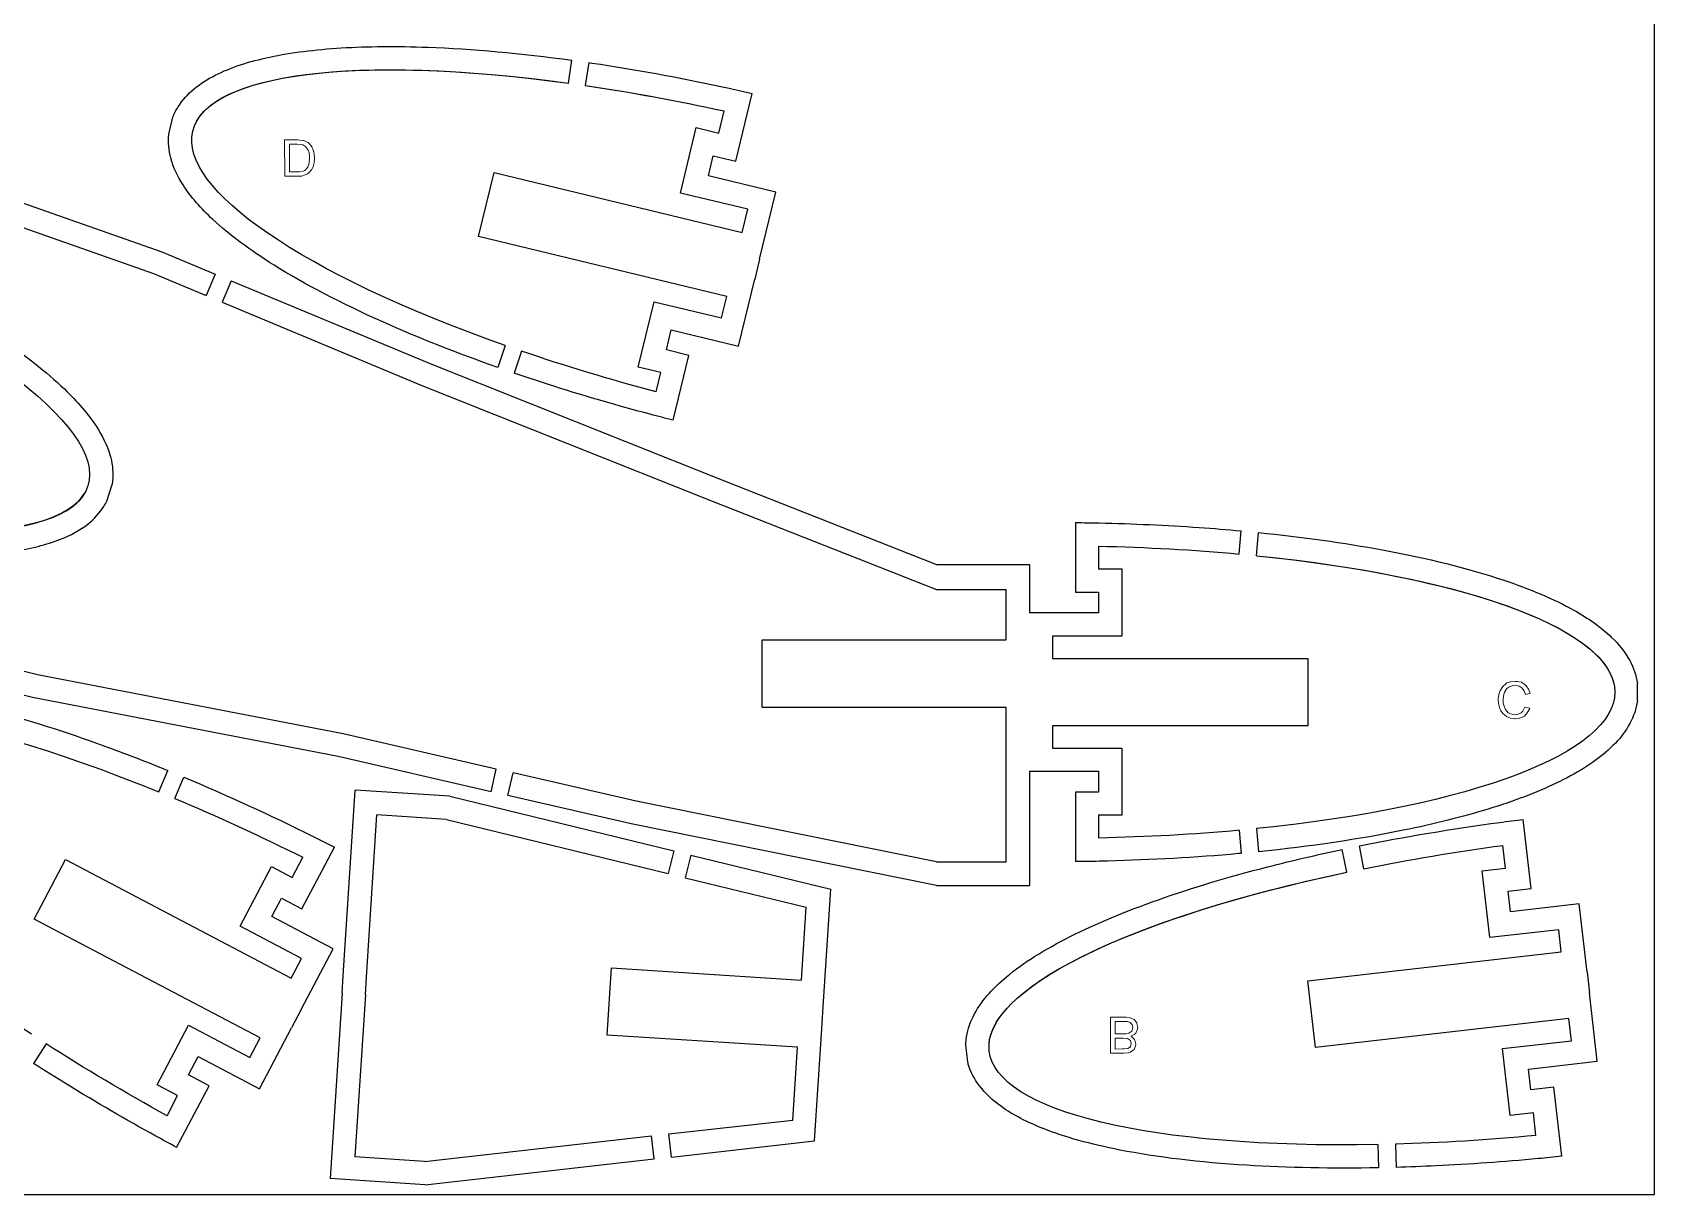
# Model space of a CAD drawing. Extents: x 0 to 230, y 0 to 100.
# Drawn here: x 160.2 to 230, y 0 to 50 of the extents above; entities that cross this region are included whole.
import ezdxf

# ---------------------------------------------------------------- set-up
doc = ezdxf.new("R2010")
doc.units = 0
doc.header["$MEASUREMENT"] = 0
for name, color, linetype in [('envelope', 2, 'Continuous'), ('man-cut', 6, 'Continuous'), ('man-cut-outerr', 1, 'Continuous'), ('text', 5, 'Continuous')]:
    doc.layers.add(name, color=color, linetype=linetype)

msp = doc.modelspace()

# ---------------------------------------------------------------- linework, layer by layer
at = {"layer": 'envelope'}
for p, q in [((230, 0), (230, 100)), ((60.11, 0), (230, 0))]:
    msp.add_line(p, q, dxfattribs=at)
at = {"layer": 'man-cut'}
for p, q in [((189.736, 45.669), (189.966, 46.621)), ((188.083, 43.09), (188.764, 45.904)), ((188.764, 45.904), (189.736, 45.669)), ((179.402, 41.226), (180.065, 43.967)), ((180.065, 43.967), (190.738, 41.386)), ((190.981, 42.39), (188.083, 43.09)), ((190.738, 41.386), (190.981, 42.39)), ((190.076, 38.645), (179.402, 41.226)), ((186.273, 35.601), (186.953, 38.415)), ((186.953, 38.415), (189.851, 37.715)), ((189.851, 37.715), (190.076, 38.645)), ((187.245, 35.366), (186.273, 35.601)), ((187.045, 34.539), (187.245, 35.366)), ((206.081, 27.896), (206.081, 26.917)), ((206.081, 26.917), (207.081, 26.917)), ((207.081, 26.917), (207.081, 24.022)), ((199.1, 26.032), (202.1, 26.032)), ((202.1, 23.86), (202.1, 26.032)), ((191.6, 23.86), (202.1, 23.86)), ((191.6, 20.965), (191.6, 23.86)), ((207.081, 24.022), (204.1, 24.022)), ((204.1, 24.022), (204.1, 23.065)), ((204.1, 23.065), (215.081, 23.065)), ((215.081, 23.065), (215.081, 20.17)), ((191.6, 20.965), (202.1, 20.965)), ((202.1, 14.322), (202.1, 20.965)), ((215.081, 20.17), (204.1, 20.17)), ((204.1, 20.17), (204.1, 19.212)), ((204.1, 19.212), (207.081, 19.212)), ((207.081, 19.212), (207.081, 16.317)), ((174.577, 9.348), (175.024, 16.335)), ((178.018, 16.143), (175.024, 16.335)), ((178.018, 16.143), (187.565, 13.812)), ((207.081, 16.317), (206.081, 16.317)), ((206.081, 16.317), (206.081, 15.339)), ((223.582, 14.047), (223.471, 15.021)), ((160.276, 11.854), (161.622, 14.417)), ((161.622, 14.417), (171.344, 9.311)), ((169.15, 11.545), (170.496, 14.108)), ((170.496, 14.108), (171.382, 13.643)), ((171.382, 13.643), (171.837, 14.51)), ((199.1, 14.322), (202.1, 14.322)), ((222.589, 13.933), (223.582, 14.047)), ((188.296, 13.633), (193.502, 12.362)), ((222.917, 11.057), (222.589, 13.933)), ((193.302, 9.228), (193.502, 12.362)), ((169.998, 6.748), (160.276, 11.854)), ((171.789, 10.158), (169.15, 11.545)), ((225.879, 11.395), (222.917, 11.057)), ((225.988, 10.444), (225.879, 11.395)), ((171.344, 9.311), (171.789, 10.158)), ((215.077, 9.198), (225.988, 10.444)), ((174.53, 8.605), (174.577, 9.348)), ((184.94, 6.862), (185.125, 9.751)), ((185.125, 9.751), (193.302, 9.228)), ((215.406, 6.322), (215.077, 9.198)), ((174.53, 8.605), (174.083, 1.618)), ((165.567, 4.723), (166.913, 7.286)), ((166.913, 7.286), (169.552, 5.9)), ((226.316, 7.568), (215.406, 6.322)), ((226.425, 6.617), (226.316, 7.568)), ((169.552, 5.9), (169.998, 6.748)), ((193.117, 6.339), (184.94, 6.862)), ((192.917, 3.205), (193.117, 6.339)), ((223.463, 6.278), (226.425, 6.617)), ((223.792, 3.402), (223.463, 6.278)), ((166.452, 4.258), (165.567, 4.723)), ((165.997, 3.391), (166.452, 4.258)), ((224.785, 3.515), (223.792, 3.402)), ((224.896, 2.542), (224.785, 3.515)), ((187.591, 2.607), (192.917, 3.205)), ((177.077, 1.427), (186.843, 2.523)), ((177.077, 1.427), (174.083, 1.618))]:
    msp.add_line(p, q, dxfattribs=at)
for points in [[(133.57, 50), (140.474, 47.797), (152.889, 44.029), (165.421, 39.622), (167.678, 38.681)], [(168.37, 38.393), (176.966, 34.81), (189.497, 29.824), (199.1, 26.032)], [(180.16, 18.308), (173.572, 19.824), (160.425, 22.361), (151.153, 24.677)], [(199.1, 14.322), (186.175, 16.925), (180.891, 18.14)]]:
    msp.add_lwpolyline(points, dxfattribs=at)
at = {"layer": 'man-cut', "extrusion": (0, 0, -1)}
for centre, major_axis, ratio, start_param, end_param in [((190.431, 40.114), (23.329, -5.641), 0.259826, 1.944698, 4.337777), ((190.431, 40.114), (23.329, -5.641), 0.259826, 3.201765, 4.338013), ((190.431, 40.114), (23.329, -5.641), 0.259826, 4.37063, 4.629756), ((190.431, 40.114), (23.329, -5.641), 0.259826, 4.371222, 4.629756), ((137.506, 38.494), (-25.088, 8.006), 0.239235, 1.910835, 4.37235), ((190.431, 40.114), (23.329, -5.641), 0.259826, 1.653429, 1.911495), ((204.1, 21.617), (-24.191, 0), 0.260432, 1.652781, 1.909193), ((204.1, 21.617), (-24.191, 0), 0.260432, 1.652781, 1.909193), ((204.1, 21.617), (-24.191, 0), 0.260432, 1.942108, 3.082036), ((204.1, 21.617), (-24.191, 0), 0.260432, 1.942108, 4.341077), ((170.671, 8.029), (21.927, -11.518), 0.25436, 1.93312, 4.350065), ((170.671, 8.029), (21.927, -11.518), 0.25436, 4.382125, 4.63232), ((204.1, 21.617), (-24.191, 0), 0.260432, 4.373992, 4.630404), ((226.152, 9.006), (24.779, 2.83), 0.252606, 4.384471, 4.632873), ((226.152, 9.006), (24.779, 2.83), 0.252606, 4.384471, 4.632873), ((226.152, 9.006), (24.779, 2.83), 0.252606, 1.930528, 4.352657), ((226.152, 9.006), (24.779, 2.83), 0.252606, 3.201146, 4.352657), ((170.671, 8.029), (21.927, -11.518), 0.25436, 1.650866, 1.90106), ((170.671, 8.029), (21.927, -11.518), 0.25436, 1.650866, 1.90106), ((226.152, 9.006), (24.779, 2.83), 0.252606, 1.650312, 1.898714)]:
    msp.add_ellipse(centre, major_axis=major_axis, ratio=ratio, start_param=start_param, end_param=end_param, dxfattribs=at)
at = {"layer": 'man-cut'}
msp.add_ellipse((137.506, 38.494), major_axis=(-25.088, 8.006), ratio=0.239235, start_param=1.910835, end_param=3.082034, dxfattribs=at)
at = {"layer": 'man-cut-outerr'}
for p, q in [((183.264, 47.819), (183.417, 48.807)), ((184.006, 47.714), (184.16, 48.702)), ((166.068, 45.619), (166.245, 46.348)), ((191.493, 40.252), (191.283, 39.382)), ((168.063, 39.604), (167.678, 38.681)), ((168.755, 39.316), (168.37, 38.393)), ((180.545, 36.532), (180.23, 35.583)), ((181.254, 36.286), (180.939, 35.337)), ((163.405, 29.836), (163.633, 30.55)), ((212.131, 27.56), (212.214, 28.557)), ((212.877, 27.488), (212.961, 28.485)), ((199.1, 27.107), (203.1, 27.107)), ((203.1, 27.107), (203.1, 25.022)), ((229.264, 21.242), (229.264, 21.992)), ((165.638, 17.327), (166.028, 18.248)), ((179.936, 17.334), (180.16, 18.308)), ((203.1, 18.212), (203.1, 13.302)), ((166.331, 17.04), (166.721, 17.961)), ((180.667, 17.166), (180.891, 18.14)), ((173.58, 9.415), (174.09, 17.397)), ((178.17, 17.136), (174.09, 17.397)), ((178.17, 17.136), (187.802, 14.783)), ((212.131, 15.675), (212.214, 14.678)), ((212.877, 15.747), (212.961, 14.75)), ((187.802, 14.783), (187.565, 13.812)), ((216.76, 13.868), (216.564, 14.849)), ((217.494, 14.02), (217.299, 15)), ((188.534, 14.604), (188.296, 13.633)), ((188.534, 14.604), (194.554, 13.134)), ((199.1, 13.302), (203.1, 13.302)), ((194.245, 8.306), (194.554, 13.134)), ((173.532, 8.666), (173.58, 9.415)), ((227.095, 9.564), (227.196, 8.675)), ((173.532, 8.666), (173.021, 0.684)), ((171.764, 7.96), (171.348, 7.168)), ((194.17, 7.133), (194.245, 8.306)), ((193.861, 2.305), (194.17, 7.133)), ((160.789, 6.488), (160.252, 5.645)), ((200.449, 5.693), (200.364, 6.438)), ((186.954, 1.53), (186.843, 2.523)), ((187.703, 1.614), (187.591, 2.607)), ((187.703, 1.614), (193.861, 2.305)), ((218.098, 2.151), (218.129, 1.152)), ((218.848, 2.169), (218.878, 1.169)), ((177.101, 0.423), (186.954, 1.53)), ((177.101, 0.423), (173.021, 0.684))]:
    msp.add_line(p, q, dxfattribs=at)
for points in [[(136.86, 50), (140.772, 48.752), (153.2, 44.979), (165.779, 40.556), (168.063, 39.604)], [(191.493, 40.252), (192.188, 43.127), (189.291, 43.827), (189.501, 44.697), (190.473, 44.462), (191.177, 47.373)], [(168.755, 39.316), (177.343, 35.736), (189.866, 30.754), (199.1, 27.107)], [(187.778, 33.316), (188.452, 36.103), (187.48, 36.338), (187.69, 37.208), (190.587, 36.507), (191.283, 39.382)], [(205.081, 28.912), (205.081, 25.917), (206.081, 25.917), (206.081, 25.022), (203.1, 25.022)], [(179.936, 17.334), (173.365, 18.846), (160.209, 21.384), (150.911, 23.707)], [(203.1, 18.212), (206.081, 18.212), (206.081, 17.317), (205.081, 17.317), (205.081, 14.323)], [(199.1, 13.302), (185.964, 15.947), (180.667, 17.166)], [(227.095, 9.564), (226.759, 12.502), (223.797, 12.164), (223.696, 13.053), (224.689, 13.167), (224.349, 16.143)], [(171.764, 7.96), (173.14, 10.579), (170.5, 11.965), (170.917, 12.757), (171.802, 12.292), (173.195, 14.944)], [(226.005, 1.647), (225.665, 4.622), (224.672, 4.509), (224.57, 5.398), (227.532, 5.736), (227.196, 8.675)], [(166.41, 2.027), (167.803, 4.679), (166.917, 5.144), (167.334, 5.936), (169.973, 4.55), (171.348, 7.168)]]:
    msp.add_lwpolyline(points, dxfattribs=at)
for points, knots in [([(166.245, 46.348), (166.307, 46.505), (166.384, 46.656), (166.659, 47.09), (166.894, 47.347), (167.433, 47.795), (167.737, 47.989), (168.735, 48.498), (169.519, 48.751), (171.331, 49.135), (172.358, 49.264), (174.633, 49.403), (175.881, 49.413), (179.129, 49.296), (181.224, 49.106), (183.417, 48.807)], [3.178953, 3.178953, 3.178953, 3.178953, 3.229264, 3.229264, 3.332392, 3.332392, 3.43552, 3.43552, 3.639327, 3.639327, 3.843134, 3.843134, 4.046941, 4.046941, 4.338814, 4.338814, 4.338814, 4.338814]), ([(184.16, 48.702), (184.32, 48.679), (184.48, 48.655), (186.45, 48.354), (188.313, 48.007), (190.18, 47.597), (190.512, 47.525), (190.844, 47.45), (191.177, 47.373)], [4.3715958, 4.3715958, 4.3715958, 4.3715958, 4.3926579, 4.3926579, 4.6297561, 4.6297561, 4.6297561, 4.6719289, 4.6719289, 4.6719289, 4.6719289]), ([(180.23, 35.583), (178.466, 36.204), (176.8, 36.864), (173.502, 38.339), (171.924, 39.161), (169.56, 40.639), (168.677, 41.293), (167.443, 42.438), (167.012, 42.928), (166.448, 43.81), (166.266, 44.195), (166.071, 44.931), (166.036, 45.277), (166.068, 45.619)], [1.943914, 1.943914, 1.943914, 1.943914, 2.190476, 2.190476, 2.479172, 2.479172, 2.707478, 2.707478, 2.877189, 2.877189, 3.001663, 3.001663, 3.104235, 3.104235, 3.104235, 3.104235]), ([(148.061, 42.406), (150.071, 41.572), (151.969, 40.703), (155.605, 38.851), (157.304, 37.868), (159.857, 36.142), (160.813, 35.392), (162.144, 34.117), (162.606, 33.585), (163.216, 32.649), (163.415, 32.247), (163.635, 31.497), (163.682, 31.153), (163.656, 30.722), (163.647, 30.636), (163.633, 30.55)], [1.910804, 1.910804, 1.910804, 1.910804, 2.170112, 2.170112, 2.457975, 2.457975, 2.686923, 2.686923, 2.856395, 2.856395, 2.981442, 2.981442, 3.080763, 3.080763, 3.105648, 3.105648, 3.105648, 3.105648]), ([(187.778, 33.316), (187.447, 33.4), (187.117, 33.485), (186.789, 33.572), (185.393, 33.942), (184.016, 34.341), (182.09, 34.951), (181.51, 35.142), (180.939, 35.337)], [1.611256, 1.611256, 1.611256, 1.611256, 1.6534292, 1.6534292, 1.6534292, 1.8324449, 1.8324449, 1.9111363, 1.9111363, 1.9111363, 1.9111363]), ([(143.844, 29.191), (145.966, 28.707), (148.016, 28.316), (152.053, 27.719), (154.007, 27.537), (157.088, 27.465), (158.302, 27.522), (160.125, 27.791), (160.81, 27.957), (161.849, 28.367), (162.244, 28.579), (162.858, 29.063), (163.096, 29.316), (163.325, 29.682), (163.367, 29.758), (163.405, 29.836)], [1.910804, 1.910804, 1.910804, 1.910804, 2.170112, 2.170112, 2.457975, 2.457975, 2.686923, 2.686923, 2.856395, 2.856395, 2.981442, 2.981442, 3.080763, 3.080763, 3.105648, 3.105648, 3.105648, 3.105648]), ([(205.081, 28.912), (205.422, 28.909), (205.763, 28.903), (206.102, 28.896), (207.554, 28.865), (208.995, 28.8), (211.014, 28.66), (211.618, 28.611), (212.214, 28.557)], [1.6109413, 1.6109413, 1.6109413, 1.6109413, 1.6527809, 1.6527809, 1.6527809, 1.831436, 1.831436, 1.9088569, 1.9088569, 1.9088569, 1.9088569]), ([(212.961, 28.485), (214.844, 28.294), (216.641, 28.042), (220.232, 27.378), (221.975, 26.945), (224.649, 26.055), (225.673, 25.623), (227.159, 24.791), (227.699, 24.411), (228.462, 23.679), (228.732, 23.344), (229.098, 22.669), (229.214, 22.336), (229.264, 21.992)], [1.941353, 1.941353, 1.941353, 1.941353, 2.188746, 2.188746, 2.47759, 2.47759, 2.706449, 2.706449, 2.876618, 2.876618, 3.001377, 3.001377, 3.104441, 3.104441, 3.104441, 3.104441]), ([(148.057, 20.331), (148.104, 20.396), (148.154, 20.459), (148.437, 20.784), (148.716, 21.001), (149.331, 21.346), (149.667, 21.476), (150.389, 21.673), (150.776, 21.739), (152.138, 21.872), (153.229, 21.827), (155.691, 21.499), (157.061, 21.214), (160.022, 20.423), (161.612, 19.917), (164.172, 18.986), (165.094, 18.629), (166.028, 18.248)], [3.178393, 3.178393, 3.178393, 3.178393, 3.201911, 3.201911, 3.305099, 3.305099, 3.408287, 3.408287, 3.511475, 3.511475, 3.748347, 3.748347, 3.985218, 3.985218, 4.222089, 4.222089, 4.350588, 4.350588, 4.350588, 4.350588]), ([(229.264, 21.242), (229.239, 21.073), (229.199, 20.906), (229.033, 20.414), (228.863, 20.107), (228.441, 19.539), (228.188, 19.277), (227.329, 18.539), (226.617, 18.104), (224.926, 17.296), (223.946, 16.925), (221.74, 16.248), (220.515, 15.942), (217.292, 15.287), (215.188, 14.976), (212.961, 14.75)], [3.178748, 3.178748, 3.178748, 3.178748, 3.229508, 3.229508, 3.33288, 3.33288, 3.436252, 3.436252, 3.640605, 3.640605, 3.844957, 3.844957, 4.04931, 4.04931, 4.341842, 4.341842, 4.341842, 4.341842]), ([(166.721, 17.961), (168.551, 17.194), (170.424, 16.334), (172.284, 15.405), (172.588, 15.253), (172.892, 15.099), (173.195, 14.944)], [4.3822544, 4.3822544, 4.3822544, 4.3822544, 4.6323198, 4.6323198, 4.6323198, 4.6731587, 4.6731587, 4.6731587, 4.6731587]), ([(217.299, 15), (219.244, 15.393), (221.277, 15.734), (223.337, 16.012), (223.674, 16.057), (224.011, 16.101), (224.349, 16.143)], [4.384543, 4.384543, 4.384543, 4.384543, 4.6328731, 4.6328731, 4.6328731, 4.6734239, 4.6734239, 4.6734239, 4.6734239]), ([(200.364, 6.438), (200.366, 6.509), (200.371, 6.581), (200.418, 7), (200.524, 7.336), (200.834, 7.967), (201.036, 8.264), (201.518, 8.832), (201.798, 9.104), (202.838, 9.973), (203.753, 10.545), (205.945, 11.651), (207.222, 12.183), (210.081, 13.191), (211.663, 13.665), (214.388, 14.366), (215.461, 14.615), (216.564, 14.849)], [3.178295, 3.178295, 3.178295, 3.178295, 3.199273, 3.199273, 3.301974, 3.301974, 3.404676, 3.404676, 3.507377, 3.507377, 3.741788, 3.741788, 3.9762, 3.9762, 4.210611, 4.210611, 4.353112, 4.353112, 4.353112, 4.353112]), ([(212.214, 14.678), (212.056, 14.664), (211.898, 14.65), (209.912, 14.48), (208.016, 14.38), (206.102, 14.339), (205.763, 14.332), (205.422, 14.326), (205.081, 14.323)], [4.3743371, 4.3743371, 4.3743371, 4.3743371, 4.3948397, 4.3948397, 4.6304044, 4.6304044, 4.6304044, 4.6722436, 4.6722436, 4.6722436, 4.6722436]), ([(166.41, 2.027), (166.11, 2.189), (165.811, 2.351), (165.514, 2.515), (164.221, 3.229), (162.952, 3.967), (161.228, 5.025), (160.736, 5.334), (160.252, 5.645)], [1.6100237, 1.6100237, 1.6100237, 1.6100237, 1.6508655, 1.6508655, 1.6508655, 1.8284232, 1.8284232, 1.9009173, 1.9009173, 1.9009173, 1.9009173]), ([(218.129, 1.152), (216.136, 1.113), (214.225, 1.149), (210.43, 1.382), (208.59, 1.603), (205.737, 2.164), (204.631, 2.469), (203.003, 3.113), (202.402, 3.421), (201.526, 4.048), (201.206, 4.343), (200.739, 4.963), (200.572, 5.275), (200.464, 5.638), (200.456, 5.665), (200.449, 5.693)], [1.930064, 1.930064, 1.930064, 1.930064, 2.182025, 2.182025, 2.47046, 2.47046, 2.699196, 2.699196, 2.86919, 2.86919, 2.993871, 2.993871, 3.096572, 3.096572, 3.104889, 3.104889, 3.104889, 3.104889]), ([(226.005, 1.647), (225.666, 1.611), (225.328, 1.578), (224.99, 1.546), (223.512, 1.407), (222.041, 1.303), (220.02, 1.207), (219.446, 1.185), (218.878, 1.169)], [1.6097584, 1.6097584, 1.6097584, 1.6097584, 1.6503123, 1.6503123, 1.6503123, 1.8275497, 1.8275497, 1.8986244, 1.8986244, 1.8986244, 1.8986244])]:
    msp.add_open_spline(points, degree=3, knots=knots, dxfattribs=at)
at = {"layer": 'text', "lineweight": 0}
for p, q in [((207.178, 7.449), (206.794, 7.452)), ((207.178, 7.449), (206.794, 7.452)), ((206.794, 7.452), (206.797, 6.916)), ((207.323, 7.446), (207.178, 7.449)), ((207.323, 7.446), (207.178, 7.449)), ((207.444, 7.402), (207.323, 7.446)), ((207.444, 7.402), (207.323, 7.446)), ((207.38, 6.944), (207.505, 7.036)), ((207.38, 6.944), (207.505, 7.036)), ((207.519, 7.317), (207.444, 7.402)), ((207.519, 7.317), (207.444, 7.402)), ((207.505, 7.036), (207.548, 7.182)), ((207.505, 7.036), (207.548, 7.182)), ((207.548, 7.182), (207.519, 7.317)), ((207.548, 7.182), (207.519, 7.317)), ((206.797, 6.916), (207.254, 6.921)), ((207.254, 6.921), (207.38, 6.944)), ((207.254, 6.921), (207.38, 6.944))]:
    msp.add_line(p, q, dxfattribs=at)
for points in [[(171.595, 43.816), (171.059, 43.813), (171.053, 45.373), (171.621, 45.376), (171.693, 45.371), (171.87, 45.345), (171.886, 45.345), (172.057, 45.271), (172.065, 45.264)], [(171.588, 43.999), (171.692, 44.003), (171.859, 44.033), (171.922, 44.067), (172.053, 44.207), (172.061, 44.224), (172.111, 44.377), (172.128, 44.586), (172.124, 44.714), (172.094, 44.881), (172.076, 44.928), (171.975, 45.077), (171.836, 45.16), (171.788, 45.174), (171.595, 45.191), (171.259, 45.188)], [(171.259, 45.188), (171.261, 43.996), (171.588, 43.999)], [(172.065, 45.264), (172.198, 45.124), (172.231, 45.077), (172.301, 44.904), (172.33, 44.777), (172.344, 44.585), (172.344, 44.577), (172.327, 44.385), (172.285, 44.215), (172.217, 44.085), (172.102, 43.953)], [(172.102, 43.953), (172.039, 43.911), (171.874, 43.841), (171.794, 43.822), (171.595, 43.816)], [(224.01, 20.471), (223.986, 20.47), (223.802, 20.495), (223.631, 20.562), (223.615, 20.577), (223.475, 20.692), (223.366, 20.84), (223.34, 20.903), (223.294, 21.07), (223.271, 21.269), (223.277, 21.325), (223.303, 21.51), (223.361, 21.68), (223.368, 21.704), (223.467, 21.86), (223.599, 21.976), (223.645, 22.01), (223.804, 22.063), (224.003, 22.078), (224.091, 22.081), (224.268, 22.039), (224.415, 21.948)], [(223.985, 21.91), (223.897, 21.899), (223.723, 21.837), (223.646, 21.77), (223.547, 21.615), (223.504, 21.461), (223.487, 21.261), (223.491, 21.141), (223.537, 20.966), (223.581, 20.864), (223.705, 20.732), (223.819, 20.68), (224.004, 20.646)], [(224.447, 21.51), (224.385, 21.675), (224.284, 21.808), (224.17, 21.876), (223.985, 21.91)], [(224.415, 21.948), (224.482, 21.887), (224.582, 21.746), (224.653, 21.565), (224.447, 21.51)], [(224.004, 20.646), (224.1, 20.658), (224.266, 20.727), (224.335, 20.802), (224.417, 20.973), (224.627, 20.924), (224.612, 20.883), (224.522, 20.72), (224.398, 20.588)], [(224.004, 20.646), (224.1, 20.658), (224.266, 20.727), (224.335, 20.802), (224.417, 20.973), (224.627, 20.924), (224.612, 20.883), (224.522, 20.72), (224.398, 20.588)], [(224.398, 20.588), (224.359, 20.563), (224.202, 20.493), (224.01, 20.471)], [(207.17, 6.081), (206.586, 6.077), (206.588, 7.637), (207.18, 7.633), (207.26, 7.636), (207.429, 7.61), (207.437, 7.61), (207.599, 7.535), (207.608, 7.528)], [(207.608, 7.528), (207.717, 7.388), (207.725, 7.364), (207.764, 7.181), (207.758, 7.109), (207.684, 6.946), (207.637, 6.897)], [(207.608, 7.528), (207.717, 7.388), (207.725, 7.364), (207.764, 7.181), (207.758, 7.109), (207.684, 6.946), (207.637, 6.897)], [(207.107, 6.263), (207.171, 6.265), (207.338, 6.287), (207.448, 6.362), (207.483, 6.5), (207.447, 6.634), (207.324, 6.718), (207.316, 6.718), (207.131, 6.735), (206.795, 6.732)], [(207.107, 6.263), (207.171, 6.265), (207.338, 6.287), (207.448, 6.362), (207.483, 6.5), (207.447, 6.634), (207.324, 6.718), (207.316, 6.718), (207.131, 6.735), (206.795, 6.732)], [(206.795, 6.732), (206.795, 6.26), (207.107, 6.263)], [(207.637, 6.897), (207.472, 6.811), (207.505, 6.788)], [(207.505, 6.788), (207.629, 6.665), (207.638, 6.649), (207.684, 6.474), (207.685, 6.443), (207.627, 6.273), (207.604, 6.24)], [(207.505, 6.788), (207.629, 6.665), (207.638, 6.649), (207.684, 6.474), (207.685, 6.443), (207.627, 6.273), (207.604, 6.24)], [(207.604, 6.24), (207.456, 6.123), (207.369, 6.096), (207.17, 6.081)]]:
    msp.add_lwpolyline(points, dxfattribs=at)

doc.saveas('drawing.dxf')
